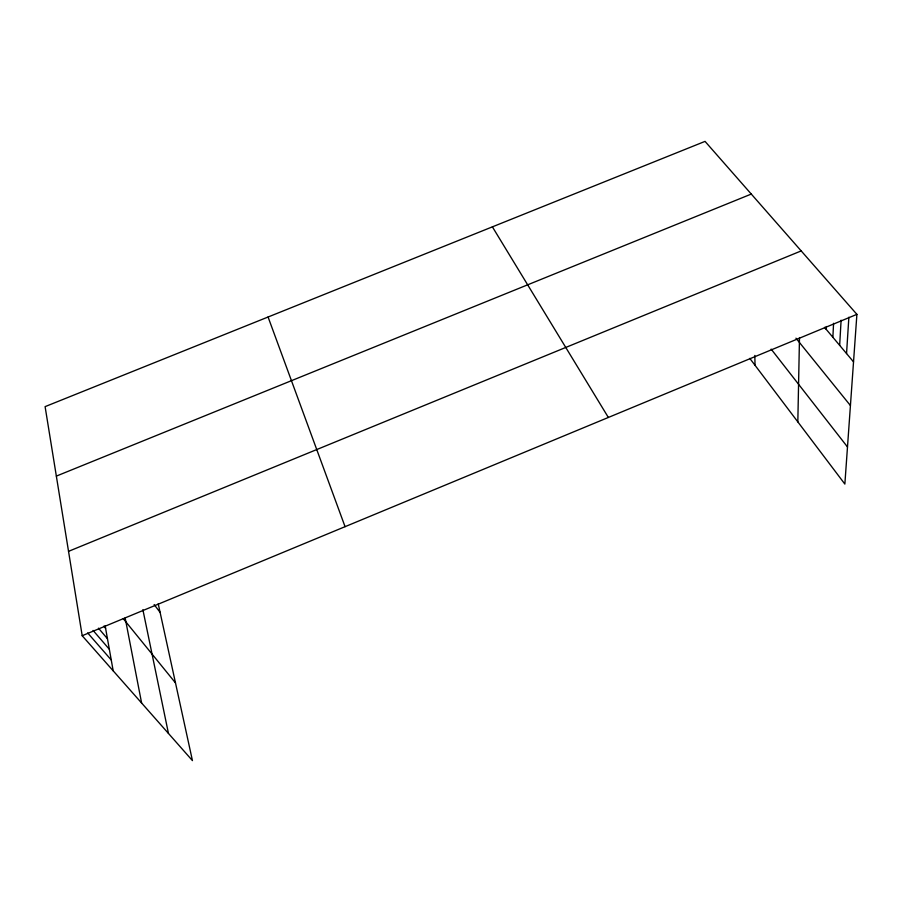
<?xml version="1.0" encoding="UTF-8"?>
<svg xmlns="http://www.w3.org/2000/svg" width="902" height="902" viewBox="0 0 902 902"><rect width="100%" height="100%" fill="white"/><g stroke="black" fill="none" stroke-linecap="round" stroke-linejoin="round"><path stroke-width="1.35" d="M797.83 421.899L799.488 337.562M826.176 329.309L826.3 326.513M832.873 337.28L833.572 323.288M839.661 345.353L841.104 320.187M846.55 353.55L848.872 317.211M158.222 603.765L192.442 760.611L82.195 635.718L45.1 406.633L705.037 141.388L856.9 314.358L844.858 484.07L749.799 358.376M82.195 635.718L856.9 314.358M68.529 551.347L801.19 250.914M56.352 476.098L751.287 194.065M87.663 632.933L111.25 659.971M93.075 630.43L109.345 649.271M98.465 628.175L107.451 638.706M103.809 626.18L105.59 628.299M824.518 327.336L853.529 361.86M123.27 618.682L175.484 682.893M795.959 338.182L850.428 405.55M771.142 349.108L847.485 446.964M154.152 604.566L160.094 612.368M492.391 226.853L608.354 417.457M268.074 317.008L345.06 526.678M142.877 609.684L168.46 733.45M125.141 617.859L141.614 703.041M105.139 625.74L113.19 670.84M754.816 355.444L755.03 365.299"/></g></svg>
